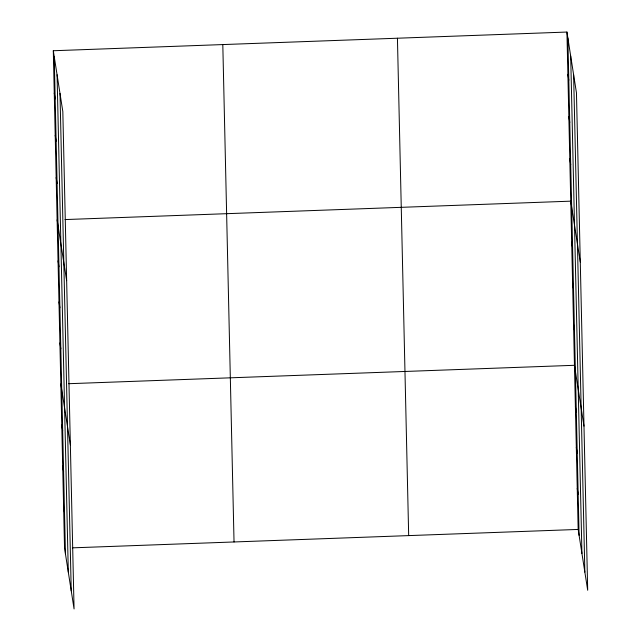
<?xml version="1.0" encoding="UTF-8"?>
<svg xmlns="http://www.w3.org/2000/svg" width="641" height="641" viewBox="0 0 641 641"><rect width="100%" height="100%" fill="white"/><g stroke="black" fill="none" stroke-linecap="round" stroke-linejoin="round"><path stroke-width="0.96" d="M53.307 50.743L62.826 111.566L74.068 608.95L64.541 548.127L53.307 50.743L566.932 32.05L576.459 92.873L587.693 590.257L578.174 529.434L566.932 32.05M65.013 219.567L570.754 201.162L580.281 261.977M68.715 383.703L574.464 365.298L583.983 426.121M72.425 547.847L578.174 529.434M567.886 74.324L568.807 80.213M568.839 116.606L569.769 122.495M569.801 158.88L570.722 164.769M571.684 242.194L572.605 248.083M572.605 283.234L573.527 289.115M573.535 324.266L574.456 330.147M575.394 406.33L576.315 412.219M576.315 447.37L577.237 453.251M577.245 488.402L578.166 494.291M54.261 93.025L55.182 98.906M55.214 135.299L56.136 141.188M56.168 177.581L57.089 183.462M57.129 219.855L66.648 280.678M58.051 260.887L58.972 266.776M58.98 301.927L59.901 307.808M59.909 342.959L60.831 348.848M60.831 383.991L70.358 444.814M61.76 425.031L62.682 430.912M62.69 466.063L63.611 471.944M63.619 507.095L64.541 512.984M573.615 74.741L584.856 572.125M570.69 56.063L581.932 553.447M567.854 37.939L579.095 535.323M397.436 38.22L408.678 535.604M222.804 44.574L234.037 541.966M59.99 93.434L71.231 590.826M57.065 74.757L68.307 572.149M54.229 56.632L65.462 554.016"/></g></svg>
